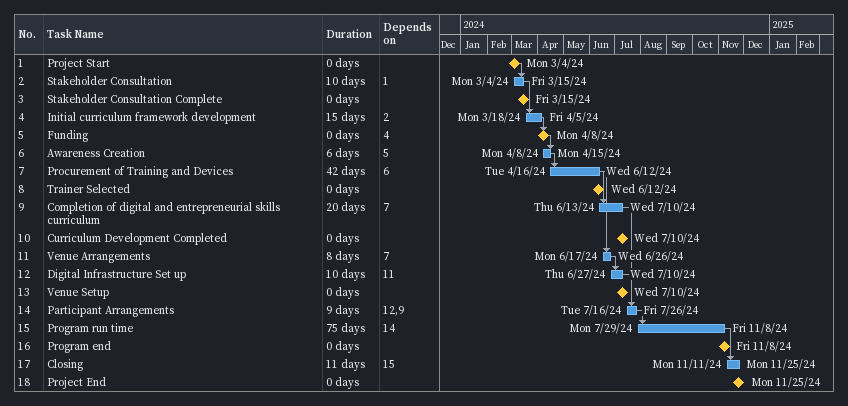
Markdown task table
| ID | Task | Duration | Start | Finish | Predecessors |
|---|---|---|---|---|---|
| 1 | Project Start | 0d | 2024-03-04 | 2024-03-04 |  |
| 2 | Stakeholder Consultation | 10d | 2024-03-04 | 2024-03-15 | 1 |
| 3 | Stakeholder Consultation Complete | 0d | 2024-03-15 | 2024-03-15 |  |
| 4 | Initial curriculum framework development | 15d | 2024-03-18 | 2024-04-05 | 2 |
| 5 | Funding | 0d | 2024-04-08 | 2024-04-08 | 4 |
| 6 | Awareness Creation | 6d | 2024-04-08 | 2024-04-15 | 5 |
| 7 | Procurement of Training and Devices | 42d | 2024-04-16 | 2024-06-12 | 6 |
| 8 | Trainer Selected | 0d | 2024-06-12 | 2024-06-12 |  |
| 9 | Completion of digital and entrepreneurial skills curriculum | 20d | 2024-06-13 | 2024-07-10 | 7 |
| 10 | Curriculum Development Completed | 0d | 2024-07-10 | 2024-07-10 |  |
| 11 | Venue Arrangements | 8d | 2024-06-17 | 2024-06-26 | 7 |
| 12 | Digital Infrastructure Set up | 10d | 2024-06-27 | 2024-07-10 | 11 |
| 13 | Venue Setup | 0d | 2024-07-10 | 2024-07-10 |  |
| 14 | Participant Arrangements | 9d | 2024-07-16 | 2024-07-26 | 12, 9 |
| 15 | Program run time | 75d | 2024-07-29 | 2024-11-08 | 14 |
| 16 | Program end | 0d | 2024-11-08 | 2024-11-08 |  |
| 17 | Closing | 11d | 2024-11-11 | 2024-11-25 | 15 |
| 18 | Project End | 0d | 2024-11-25 | 2024-11-25 |  |
